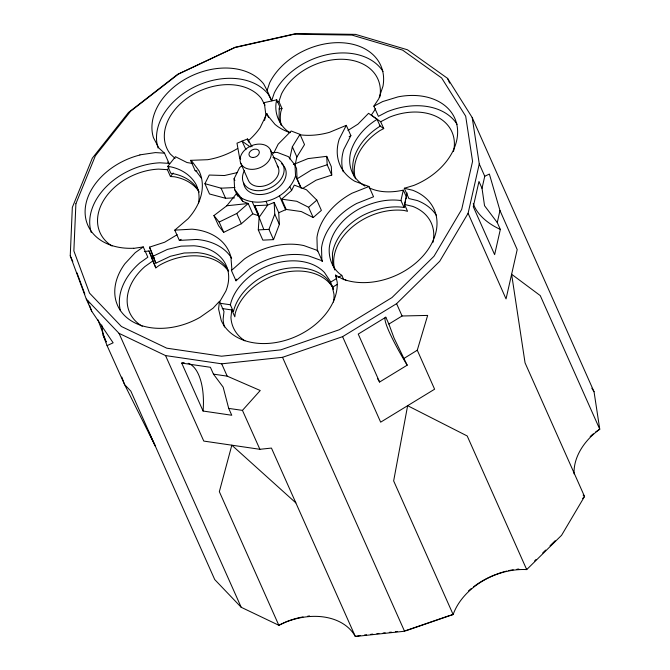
<?xml version="1.0" encoding="UTF-8"?>
<svg xmlns="http://www.w3.org/2000/svg" width="670" height="670" viewBox="0 0 670 670"><rect width="100%" height="100%" fill="white"/><g stroke="black" fill="none" stroke-linecap="round" stroke-linejoin="round"><path stroke-width="1" d="M148.648 431.815L155.239 445.952L124.612 384.614L107.074 345.628L113.138 342.805L91.79 311.391L86.288 299.063L70.249 255.806L72.326 207.415L92.326 158.17L128.489 112.468L177.592 74.362L235.271 47.235L296.4 33.5L355.552 34.379L407.469 49.789L447.543 78.365L472.208 117.568L594.039 391.732L599.75 429.219A61.045 44.136 -24 0 0 574.081 473.891M258.285 229.894L259.139 217.289L254.717 205.698L267.673 205.087L274.164 202.457L278.737 212.733L279.356 224.458L273.528 239.634L262.849 240.136L258.285 229.894L268.946 229.358L274.775 214.182L274.164 202.457M120.416 310.679A61.874 44.739 -24 0 1 139.829 262.891L147.844 257.196L143.271 246.928L135.256 252.624L124.972 263.678A61.883 44.739 -24 0 0 129.26 319.515A61.883 44.739 -24 0 0 200.104 317.287L213.085 308.175L219.459 301.307L218.588 308.979L221.209 320.377A61.883 44.739 -24 0 0 288.05 339.539A61.883 44.739 -24 0 0 337.228 282.229L335.586 275.119L342.529 278.996A61.883 44.739 -24 0 0 425.534 252.959A61.883 44.739 -24 0 0 412.728 190.272L404.303 188.27L408.884 198.546L417.301 200.548A61.883 44.739 -24 0 1 436.555 215.656M332.555 286.936L327.479 279.315A53.717 38.835 -24 0 0 256.342 280.47C245.697 288.125 236.443 298.745 233.361 311.717L230.354 304.775C233.42 291.835 242.682 281.266 253.293 273.62A53.717 38.835 -24 0 1 324.422 272.456L330.034 280.856L333.451 289.231M222.231 308.552L231.778 309.95L230.941 317.421A53.742 38.852 -24 0 0 244.91 340.821M264.583 120.441L265.814 114.403L264.466 104.043L263.779 102.736L276.702 99.83L279.742 106.597L279.206 108.18L279.055 118.967L280.738 123.883M268.561 117.443L266.894 113.707L260.144 127.652A61.925 44.773 -24 0 1 248.126 140.884M289.658 158.958L292.363 146.747L300.009 134.36L291.19 131.002L278.176 144.176L273.569 153.438M295.303 164.083L296.869 156.981L304.515 144.594L300.009 134.36M497.282 222.582L499.971 210.522L489.376 174.058L484.753 176.252L482.023 188.32L484.536 205.69L497.282 222.582L500.331 229.433L494.628 254.65L473.271 206.687L478.975 181.47L482.023 188.32M334.757 269.734A53.742 38.852 -24 0 1 351.918 227.289A53.742 38.852 -24 0 1 403.926 210.43L407.544 211.293L404.487 204.434L407.092 192.943M86.288 299.063L119.026 333.342L165.532 355.577L221.695 363.818L282.522 357.319L342.596 336.65L396.59 303.669L439.704 261.292L468.104 213.278L479.268 163.916L472.208 117.568M334.916 269.909L332.705 264.399L332.412 253.897A53.717 38.835 -24 0 1 362.872 215.388C375.552 209.099 389.94 205.397 404.085 207.432L400.936 200.548L403.307 190.129C392.134 192.625 379.739 192.876 369.195 187.818M404.085 207.432L405.593 200.799M406.028 198.906L406.456 197.014L403.307 190.129M343.249 171.805A61.925 44.773 -24 0 1 343.769 149.519L350.871 135.633L346.298 125.349L339.188 139.243A61.925 44.773 -24 0 0 354.773 181.26L368.969 186.503L373.55 196.779L356.649 203.479A61.925 44.773 -24 0 0 321.525 247.883L321.868 259.985L322.429 261.392L321.139 260.429L308.46 255.856A61.925 44.773 -24 0 0 249.072 269.206L236.008 280.805L231.435 270.529L231.837 268.913L230.907 256.928A61.925 44.773 -24 0 0 191.989 229.173L174.786 230.137L179.359 240.413L196.561 239.45A61.925 44.773 -24 0 1 231.661 258.226M236.008 280.805L236.409 279.189M342.596 336.65L380.661 422.167L434.604 389.211L417.276 350.217L427.653 315.419L402.075 315.997L388.876 324.071L394.052 338.065L407.184 365.184L379.597 382.034A52.469 6.432 58.6 0 1 377.512 378.575M383.014 71.447A61.883 44.739 -24 0 0 328.426 54.387A61.883 44.739 -24 0 0 274.29 92.937L271.668 100.693L267.096 90.416L269.717 82.661A61.883 44.739 -24 0 1 340.469 42.687A61.883 44.739 -24 0 1 382.989 86.12L378.793 98.741L373.86 106.153L378.399 116.345L387.252 111.731A61.883 44.739 -24 0 1 457.099 124.335M276.702 99.83C273.946 110.567 277.682 122.225 285.839 129.695A53.717 38.835 -24 0 0 289.783 132.618M281.249 125.332A53.742 38.852 -24 0 1 280.839 111.714L281.961 108.389L278.913 101.53L281.467 93.984A53.742 38.852 -24 0 1 342.914 59.278A53.742 38.852 -24 0 1 379.831 96.999M234.5 197.868L225.581 198.286L209.509 193.982L204.928 183.697L209.241 175.046L224.509 175.523L237.038 172.642M237.088 194.987L234.659 189.535L234.09 178.731L239.609 167.642L241.862 165.683M234.659 189.535L241.2 197.91C260.99 209.065 288.661 197.148 295.554 175.85L294.984 165.046L288.443 156.671L277.221 152.383L271.358 152.66M286.224 209.434L281.651 199.158L291.609 190.464L294.272 185.104L306.466 189.769L316.826 200.112L321.399 210.388L313.192 217.549L301.324 211.561L286.224 209.434L278.737 212.733M219.777 301.634L225.849 291.132A53.717 38.835 -24 0 0 193.982 245.79L181.093 246.141L167.366 249.424L152.919 256.283L155.85 263.151L170.415 256.275L184.149 253L197.039 252.649A53.717 38.835 -24 0 1 228.646 271.015M375.619 108.674L371.356 115.089L380.686 121.739L383.734 128.598L379.932 130.575A53.742 38.852 -24 0 0 355.469 178.84M231.435 270.529L244.5 258.922A61.925 44.773 -24 0 1 303.878 245.58L316.567 250.153L317.856 251.116L322.429 261.392M198.002 189.828C192.449 180.104 181.545 174.786 170.791 173.27L167.793 166.361L175.44 156.705L187.014 162.542L192.29 163.413M112.024 246.007A53.742 38.852 -24 0 1 103.657 200.322A53.742 38.852 -24 0 1 158.505 169.108L167.391 169.669L168.999 167.634M167.391 169.669L170.44 176.52L173.203 173.028M252.774 213.789L241.359 223.755L223.73 232.331L218.621 225.79L213.931 215.581L226.82 205.765L236.569 193.488L242.774 201.436L248.202 203.513L252.774 213.789L259.29 215.975M228.704 408.399L242.448 410.375L260.236 390.51L227.189 376.146L213.454 374.136L210.405 367.286L181.712 363.073L203.069 411.037L231.761 415.249L228.704 408.399L223.152 387.118L213.454 374.136M582.632 498.497L584.542 496.478L525.054 362.864L511.62 274.256L540.263 295.604L599.75 429.219L595.764 431.89M534.652 560.891L536.117 559.45M542.717 552.959L545.648 550.078M550.045 545.757L555.179 540.715M177.165 234.684L164.694 242.213L149.527 247.138L152.919 256.283M213.931 215.581L219.157 222.055L236.778 213.479L248.202 203.513L226.82 205.765M281.651 199.158L296.743 201.276L308.61 207.273L316.826 200.112M593.335 433.85L591.711 435.148A66.489 48.072 -24 0 0 590.169 436.564M144.343 251.635L149.008 250.932L152.743 260.998L144.946 266.534A53.742 38.852 -24 0 0 142.249 326.273M152.743 260.998L155.8 267.849L159.234 265.404A53.742 38.852 -24 0 1 228.16 270.856M346.298 125.349L329.498 132.325A61.925 44.773 -24 0 1 300.009 134.804M347.981 130.432L357.973 124.134L368.584 113.305L377.068 119.361L380.175 126.144C368.676 133.213 359.12 143.69 354.438 156.487A53.717 38.835 -24 0 0 354.196 176.461M349.12 136.73L350.871 135.633M301.257 188.153L297.095 178.815L311.517 169.904L327.169 164.77L326.726 156.336L307.974 158.614L293.393 164.527M302.522 188.563L316.098 180.18L331.742 175.046L331.298 166.612L326.726 156.336M404.127 358.333L417.276 350.217M333.467 302.061A53.742 38.852 -24 0 0 333.995 294.264L332.404 287.346L337.027 284.516M388.876 324.071L385.828 317.22L358.241 334.07L379.597 382.034M330.369 282.305L336.516 278.553M338.275 277.489L341.784 275.345L343.718 279.675M174.786 230.137L188.102 218.705A61.925 44.773 -24 0 0 198.948 170.75L191.913 161.252L190.565 160.339L195.146 170.615L196.486 171.528L201.302 178.027M179.359 240.413L181.151 239.349M377.068 119.361C365.577 126.395 356.055 136.873 351.39 149.628A53.717 38.835 -24 0 0 364.907 186.076M373.86 106.153L382.721 101.547L398.039 96.865A61.883 44.739 -24 0 1 457.099 125.86A61.883 44.739 -24 0 1 413.817 185.423L404.303 188.27M380.686 121.739L389.303 117.25A53.742 38.852 -24 0 1 453.498 151.495M252.096 146.713L247.506 138.975L236.996 143.179L239.508 157.333L240.329 159.184M405.853 630.579L449.821 615.454M121.823 377.101L124.612 384.614L130.834 391.129L214.727 579.567L241.2 607.288L278.829 625.278A61.045 44.136 -24 0 1 355.343 636.5L404.538 631.24L453.138 614.524A61.045 44.136 -24 0 1 526.695 569.592L561.569 535.305L584.542 496.478A61.045 44.136 -24 0 1 583.118 495.063M450.801 615.119L453.138 614.524L393.65 480.909L407.636 405.693L467.208 435.977L526.695 569.592L526.587 568.813M277.104 101.941L278.913 101.53M279.248 108.992L281.961 108.389M360.343 635.445L355.343 636.5L271.451 448.071L259.885 449.302L203.78 441.078L165.532 355.577M368.969 186.503L352.068 193.203A61.925 44.773 -24 0 0 316.944 237.599L317.287 249.709L317.856 251.116M133.682 248.377L143.271 246.928M149.008 250.932L152.065 257.783L154.117 257.473M139.896 154.862L155.381 152.593L164.51 153.162L169.058 163.38L159.929 162.802A61.874 44.739 -24 0 0 91.288 232.532M364.48 635.001L366.549 634.775M370.686 634.339L372.755 634.113M376.892 633.669L378.96 633.452M383.098 633.008L385.166 632.79M389.303 632.346L391.372 632.128M395.509 631.684L397.578 631.458M204.928 183.697L221.083 188.178L234.944 187.525M167.793 166.361C179.3 167.894 190.364 174.167 196.092 184.518A53.717 38.835 -24 0 1 198.571 203.035M170.44 176.52L174.359 176.763A53.742 38.852 -24 0 1 199.266 192.055M220.455 303.326L230.354 304.775M190.565 160.339L207.7 159.695A61.925 44.773 -24 0 0 237.666 148.464M195.146 170.615L196.972 170.917M404.487 204.434L412.687 206.385A53.742 38.852 -24 0 1 432.946 242.381M400.936 200.548C386.825 198.555 372.478 202.273 359.824 208.529A53.717 38.835 -24 0 0 329.355 247.046C328.2 257.875 332.538 269.273 341.784 275.345M344.975 279.666L346.658 280.613M250.304 146.964L242.021 141.136L245.974 149.67M379.488 125.566L383.734 128.598M295.855 502.885L231.828 445.19L219.341 491.663L278.829 625.278L286.392 621.685A66.489 48.072 -24 0 1 303.058 616.903M175.13 158.413L170.373 154.108A53.742 38.852 -24 0 1 191.628 95.249A53.742 38.852 -24 0 1 261.401 98.498L264.684 104.729M164.51 153.162L158.932 148.103L153.455 137.693A61.883 44.739 -24 0 1 190.456 76.388A61.883 44.739 -24 0 1 263.72 84.01L267.096 90.416M167.667 162.115L169.058 163.38M239.508 157.333L240.689 158.849M591.819 388.206L594.039 391.732M271.668 100.693L268.293 94.286A61.883 44.739 -24 0 0 195.029 86.665A61.883 44.739 -24 0 0 158.036 147.978M263.779 102.736L264.918 105.274M242.448 410.375L259.885 449.302M70.249 255.806L72.804 261.518M327.169 164.77L331.742 175.046M294.984 165.046L296.559 168.58L297.095 178.815M295.554 175.85L300.88 187.818M308.61 207.273L313.192 217.549M335.586 275.119L336.834 277.924M290.035 186.938L291.609 190.464M332.404 287.346L333.166 289.055M270.588 150.206A16.281 11.775 -24 0 1 252.247 169.359A16.281 11.775 -24 0 1 244.181 150.633A16.281 11.775 -24 0 1 270.588 150.206L278.217 167.333M279.524 196.109L285.671 209.919M274.775 214.182L279.356 224.458M266.099 201.561L267.673 205.087L259.139 217.289L263.829 229.592M240.756 163.262L248.377 180.398A16.281 11.775 -24 0 0 269.24 184.066A16.281 11.775 -24 0 0 277.179 165.557M268.946 229.358L273.528 239.634M254.717 205.698L258.461 214.107M252.422 202.198L258.57 216.008M234.09 178.731L234.877 180.498M241.2 197.91L242.774 201.436M236.569 193.488L237.8 196.251M236.778 213.479L241.359 223.755M221.083 188.178L225.581 198.286M282.522 357.319L404.538 631.24M219.157 222.055L223.73 232.331M231.778 309.95L234.827 316.809L235.195 313.51A53.742 38.852 -24 0 1 280.722 273.31A53.742 38.852 -24 0 1 332.873 287.539M219.459 301.307L223.989 311.5L223.127 319.171A61.883 44.739 -24 0 0 224.458 326.993M221.695 363.818L227.189 376.146M119.026 333.342L241.2 607.288M101.74 324.992L103.113 335.084L106.162 341.935L97.971 319.833M479.268 163.916L484.753 176.252M468.104 213.278L506.043 298.921L517.198 249.6L499.971 210.522M396.59 303.669L402.075 315.997M247.506 138.975L249.156 142.693M447.543 78.365L449.654 83.13M292.363 146.747L296.869 156.981M149.527 247.138L152.467 254.005M103.113 335.084L107.074 345.628M87.862 300.822L88.934 303.703M89.646 305.629L91.79 311.391M152.802 254.927L155.85 263.151M152.065 257.783L155.8 267.849M76.966 272.832L84.805 293.971M266.894 113.707L267.389 115.139L274.943 124.327A61.925 44.773 -24 0 0 290.244 132.66M307.723 616.182A66.489 48.072 -24 0 1 309.59 615.965M407.184 365.184A52.469 6.432 58.6 0 1 385.828 317.22M188.169 363.291A52.469 23.886 -81.7 0 1 203.069 411.037M181.712 363.073A52.469 23.886 -81.7 0 1 184.183 362.713M468.531 590.906A66.489 48.072 -24 0 1 471.412 588.469M473.648 586.719A66.489 48.072 -24 0 1 495.607 574.558M496.52 574.215A66.489 48.072 -24 0 1 503.89 571.82M504.82 571.569A66.489 48.072 -24 0 1 506.688 571.091M508.555 570.656A66.489 48.072 -24 0 1 513.228 569.76M516.955 569.24A66.489 48.072 -24 0 1 518.823 569.048M500.331 229.433A52.469 31.9 12.7 0 1 473.255 203.487M133.715 248.243A61.883 44.63 -23.7 0 1 85.182 209.4A61.883 44.63 -23.7 0 1 139.904 155.013M281.576 163.664A22.252 16.088 -24 0 1 272.765 191.327A22.252 16.088 -24 0 1 243.562 182.944M272.975 157.517A21.716 15.695 -24 0 1 281.919 177.617A21.716 15.695 -24 0 1 254.273 190.347A21.716 15.695 -24 0 1 244.366 170.683M75.894 203.747L73.868 250.923L89.504 293.091L121.412 326.499L166.755 348.174L221.494 356.206L280.78 349.866L339.347 329.724L391.975 297.572L434.001 256.267L461.68 209.467L472.568 161.344L465.683 116.17L441.639 77.954L402.578 50.099L351.976 35.083L294.314 34.22L234.726 47.612L178.496 74.052L130.642 111.203L95.391 155.75L75.894 203.747M253.009 157.517A5.427 3.928 -24 0 0 259.123 151.135A5.427 3.928 -24 0 0 250.312 151.278A5.427 3.928 -24 0 0 253.009 157.517"/></g></svg>
